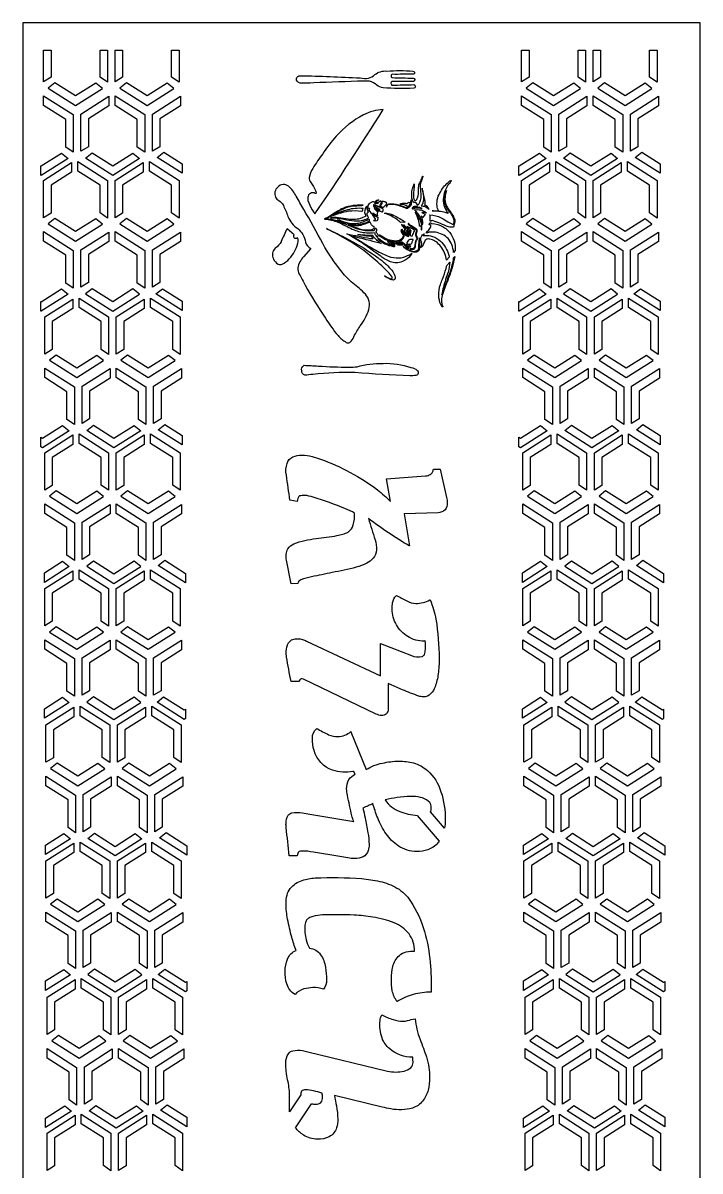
# Model space of a CAD drawing. Header units: millimetres. Extents: x 0 to 1000, y 0 to 2993.
# Drawn here: x 0 to 1000, y 1299 to 2993 of the extents above; entities that cross this region are included whole.
import ezdxf

# ---------------------------------------------------------------- set-up
doc = ezdxf.new("R2010")
doc.units = ezdxf.units.MM
doc.layers.add('Default', color=70, linetype='Continuous')

msp = doc.modelspace()

# ---------------------------------------------------------------- linework, layer by layer
at = {"layer": 'Default'}
msp.add_lwpolyline([(1000, 0), (1000, 2993), (0, 2993), (0, 0)], dxfattribs=at)
for points in [[(30.5, 2953), (41.6, 2953), (41.6, 2912.9), (30.5, 2906.1)], [(113.8, 2953), (124.8, 2953), (124.8, 2905.6), (113.8, 2913.1)], [(136.2, 2953), (147.2, 2953), (147.2, 2912.9), (136.2, 2906.1)], [(219.5, 2953), (230.5, 2953), (230.5, 2905.6), (219.5, 2913.1)], [(736.5, 2953), (747.6, 2953), (747.6, 2912.9), (736.5, 2906.1)], [(819.8, 2953), (830.8, 2953), (830.8, 2905.6), (819.8, 2913.1)], [(842.2, 2953), (853.2, 2953), (853.2, 2912.9), (842.2, 2906.1)], [(925.5, 2953), (936.5, 2953), (936.5, 2905.6), (925.5, 2913.1)], [(107.4, 2904.3), (77.7, 2885.4), (47.2, 2904.8), (37.4, 2897), (77.7, 2871.4), (117.3, 2896.5)], [(213.1, 2904.3), (183.3, 2885.4), (152.9, 2904.8), (143.1, 2897), (183.3, 2871.4), (223, 2896.5)], [(813.4, 2904.3), (783.7, 2885.4), (753.2, 2904.8), (743.4, 2897), (783.7, 2871.4), (823.3, 2896.5)], [(919.1, 2904.3), (889.3, 2885.4), (858.9, 2904.8), (849.1, 2897), (889.3, 2871.4), (929, 2896.5)], [(63.2, 2809.6), (63.2, 2850.7), (30.5, 2871.4), (30.5, 2885.4), (74.2, 2857.7), (74.2, 2802.2)], [(126.9, 2870.8), (96.6, 2851.6), (96.6, 2810.4), (85.6, 2803.6), (85.6, 2858.6), (126.9, 2884.9)], [(168.8, 2809.6), (168.8, 2850.7), (136.2, 2871.4), (136.2, 2885.4), (179.9, 2857.7), (179.9, 2802.2)], [(232.6, 2870.8), (202.3, 2851.6), (202.3, 2810.4), (191.3, 2803.6), (191.3, 2858.6), (232.6, 2884.9)], [(769.2, 2809.6), (769.2, 2850.7), (736.5, 2871.4), (736.5, 2885.4), (780.2, 2857.7), (780.2, 2802.2)], [(832.9, 2870.8), (802.6, 2851.6), (802.6, 2810.4), (791.6, 2803.6), (791.6, 2858.6), (832.9, 2884.9)], [(874.8, 2809.6), (874.8, 2850.7), (842.2, 2871.4), (842.2, 2885.4), (885.9, 2857.7), (885.9, 2802.2)], [(938.6, 2870.8), (908.3, 2851.6), (908.3, 2810.4), (897.3, 2803.6), (897.3, 2858.6), (938.6, 2884.9)], [(26.5, 2768.3), (26.5, 2782.3), (27, 2782), (56.8, 2800.9), (66.6, 2793.1), (27, 2768)], [(162.5, 2800.9), (172.3, 2793.1), (132.7, 2768), (92.5, 2793.5), (102.3, 2801.3), (132.7, 2782)], [(235, 2771.1), (198.2, 2794.5), (208, 2802.2), (235, 2785.1)], [(732.5, 2768.3), (732.5, 2782.3), (733, 2782), (762.8, 2800.9), (772.6, 2793.1), (733, 2768)], [(868.5, 2800.9), (878.3, 2793.1), (838.7, 2768), (798.5, 2793.5), (808.3, 2801.3), (838.7, 2782)], [(941, 2771.1), (904.2, 2794.5), (914, 2802.2), (941, 2785.1)], [(71.8, 2772.9), (41.6, 2753.7), (41.6, 2712.4), (30.5, 2705.6), (30.5, 2760.7), (71.8, 2786.9)], [(113.8, 2712.6), (113.8, 2753.7), (81.1, 2774.4), (81.1, 2788.4), (124.8, 2760.7), (124.8, 2705.1)], [(177.5, 2772.9), (147.2, 2753.7), (147.2, 2712.4), (136.2, 2705.6), (136.2, 2760.7), (177.5, 2786.9)], [(219.5, 2712.6), (219.5, 2753.7), (186.8, 2774.4), (186.8, 2788.4), (230.5, 2760.7), (230.5, 2705.1)], [(777.8, 2772.9), (747.6, 2753.7), (747.6, 2712.4), (736.5, 2705.6), (736.5, 2760.7), (777.8, 2786.9)], [(819.8, 2712.6), (819.8, 2753.7), (787.1, 2774.4), (787.1, 2788.4), (830.8, 2760.7), (830.8, 2705.1)], [(883.5, 2772.9), (853.2, 2753.7), (853.2, 2712.4), (842.2, 2705.6), (842.2, 2760.7), (883.5, 2786.9)], [(925.5, 2712.6), (925.5, 2753.7), (892.8, 2774.4), (892.8, 2788.4), (936.5, 2760.7), (936.5, 2705.1)], [(107.4, 2703.8), (77.7, 2685), (47.2, 2704.3), (37.4, 2696.5), (77.7, 2670.9), (117.3, 2696)], [(213.1, 2703.8), (183.3, 2685), (152.9, 2704.3), (143.1, 2696.5), (183.3, 2670.9), (223, 2696)], [(813.4, 2703.8), (783.7, 2685), (753.2, 2704.3), (743.4, 2696.5), (783.7, 2670.9), (823.3, 2696)], [(919.1, 2703.8), (889.3, 2685), (858.9, 2704.3), (849.1, 2696.5), (889.3, 2670.9), (929, 2696)], [(63.2, 2609.1), (63.2, 2650.2), (30.5, 2670.9), (30.5, 2685), (74.2, 2657.2), (74.2, 2601.7)], [(126.9, 2670.4), (96.6, 2651.1), (96.6, 2609.9), (85.6, 2603.1), (85.6, 2658.2), (126.9, 2684.4)], [(168.8, 2609.1), (168.8, 2650.2), (136.2, 2670.9), (136.2, 2685), (179.9, 2657.2), (179.9, 2601.7)], [(232.6, 2670.4), (202.3, 2651.1), (202.3, 2609.9), (191.3, 2603.1), (191.3, 2658.2), (232.6, 2684.4)], [(769.2, 2609.1), (769.2, 2650.2), (736.5, 2670.9), (736.5, 2685), (780.2, 2657.2), (780.2, 2601.7)], [(832.9, 2670.4), (802.6, 2651.1), (802.6, 2609.9), (791.6, 2603.1), (791.6, 2658.2), (832.9, 2684.4)], [(874.8, 2609.1), (874.8, 2650.2), (842.2, 2670.9), (842.2, 2685), (885.9, 2657.2), (885.9, 2601.7)], [(938.6, 2670.4), (908.3, 2651.1), (908.3, 2609.9), (897.3, 2603.1), (897.3, 2658.2), (938.6, 2684.4)], [(26.5, 2567.8), (26.5, 2581.8), (27, 2581.5), (56.8, 2600.4), (66.6, 2592.6), (27, 2567.5)], [(162.5, 2600.4), (132.7, 2581.5), (102.3, 2600.8), (92.5, 2593), (132.7, 2567.5), (172.3, 2592.6)], [(235, 2568.5), (196.3, 2593), (206.1, 2600.8), (235, 2582.5)], [(732.5, 2567.8), (732.5, 2581.8), (733, 2581.5), (762.8, 2600.4), (772.6, 2592.6), (733, 2567.5)], [(868.5, 2600.4), (838.7, 2581.5), (808.3, 2600.8), (798.5, 2593), (838.7, 2567.5), (878.3, 2592.6)], [(941, 2568.5), (902.3, 2593), (912.1, 2600.8), (941, 2582.5)], [(73.5, 2571.5), (43.3, 2552.3), (43.3, 2511), (32.2, 2504.2), (32.2, 2559.3), (73.5, 2585.5)], [(115.5, 2511.2), (115.5, 2552.3), (82.8, 2573), (82.8, 2587), (126.5, 2559.3), (126.5, 2503.7)], [(179.2, 2571.5), (148.9, 2552.3), (148.9, 2511), (137.9, 2504.2), (137.9, 2559.3), (179.2, 2585.5)], [(221.2, 2511.2), (221.2, 2552.3), (188.5, 2573), (188.5, 2587), (232.2, 2559.3), (232.2, 2503.7)], [(779.5, 2571.5), (749.3, 2552.3), (749.3, 2511), (738.2, 2504.2), (738.2, 2559.3), (779.5, 2585.5)], [(821.5, 2511.2), (821.5, 2552.3), (788.8, 2573), (788.8, 2587), (832.5, 2559.3), (832.5, 2503.7)], [(885.2, 2571.5), (854.9, 2552.3), (854.9, 2511), (843.9, 2504.2), (843.9, 2559.3), (885.2, 2585.5)], [(927.2, 2511.2), (927.2, 2552.3), (894.5, 2573), (894.5, 2587), (938.2, 2559.3), (938.2, 2503.7)], [(109.1, 2502.4), (79.4, 2483.6), (48.9, 2502.9), (39.1, 2495.1), (79.4, 2469.5), (119, 2494.7)], [(214.8, 2502.4), (185.1, 2483.6), (154.6, 2502.9), (144.8, 2495.1), (185.1, 2469.5), (224.7, 2494.7)], [(815.1, 2502.4), (785.4, 2483.6), (754.9, 2502.9), (745.1, 2495.1), (785.4, 2469.5), (825, 2494.7)], [(920.8, 2502.4), (891.1, 2483.6), (860.6, 2502.9), (850.8, 2495.1), (891.1, 2469.5), (930.7, 2494.7)], [(64.9, 2407.8), (64.9, 2448.8), (32.2, 2469.5), (32.2, 2483.6), (75.9, 2455.8), (75.9, 2400.3)], [(128.6, 2469), (98.3, 2449.8), (98.3, 2408.5), (87.3, 2401.7), (87.3, 2456.8), (128.6, 2483)], [(170.6, 2407.8), (170.6, 2448.8), (137.9, 2469.5), (137.9, 2483.6), (181.6, 2455.8), (181.6, 2400.3)], [(234.3, 2469), (204, 2449.8), (204, 2408.5), (193, 2401.7), (193, 2456.8), (234.3, 2483)], [(770.9, 2407.8), (770.9, 2448.8), (738.2, 2469.5), (738.2, 2483.6), (781.9, 2455.8), (781.9, 2400.3)], [(834.6, 2469), (804.3, 2449.8), (804.3, 2408.5), (793.3, 2401.7), (793.3, 2456.8), (834.6, 2483)], [(876.6, 2407.8), (876.6, 2448.8), (843.9, 2469.5), (843.9, 2483.6), (887.6, 2455.8), (887.6, 2400.3)], [(940.3, 2469), (910, 2449.8), (910, 2408.5), (899, 2401.7), (899, 2456.8), (940.3, 2483)], [(26.5, 2367.5), (26.5, 2381.5), (28.8, 2380.1), (58.5, 2399), (68.4, 2391.2), (28.8, 2366.1)], [(164.2, 2399), (174, 2391.2), (134.4, 2366.1), (94.2, 2391.6), (104, 2399.4), (134.4, 2380.1)], [(235, 2370.3), (199.9, 2392.6), (209.7, 2400.4), (235, 2384.3)], [(732.5, 2367.5), (732.5, 2381.5), (734.8, 2380.1), (764.5, 2399), (774.4, 2391.2), (734.8, 2366.1)], [(870.2, 2399), (880, 2391.2), (840.4, 2366.1), (800.2, 2391.6), (810, 2399.4), (840.4, 2380.1)], [(941, 2370.3), (905.9, 2392.6), (915.7, 2400.4), (941, 2384.3)], [(73.5, 2371), (43.3, 2351.8), (43.3, 2310.5), (32.2, 2303.7), (32.2, 2358.8), (73.5, 2385)], [(115.5, 2310.7), (115.5, 2351.8), (82.8, 2372.5), (82.8, 2386.5), (126.5, 2358.8), (126.5, 2303.3)], [(179.2, 2371), (148.9, 2351.8), (148.9, 2310.5), (137.9, 2303.7), (137.9, 2358.8), (179.2, 2385)], [(221.2, 2310.7), (221.2, 2351.8), (188.5, 2372.5), (188.5, 2386.5), (232.2, 2358.8), (232.2, 2303.3)], [(779.5, 2371), (749.3, 2351.8), (749.3, 2310.5), (738.2, 2303.7), (738.2, 2358.8), (779.5, 2385)], [(821.5, 2310.7), (821.5, 2351.8), (788.8, 2372.5), (788.8, 2386.5), (832.5, 2358.8), (832.5, 2303.3)], [(885.2, 2371), (854.9, 2351.8), (854.9, 2310.5), (843.9, 2303.7), (843.9, 2358.8), (885.2, 2385)], [(927.2, 2310.7), (927.2, 2351.8), (894.5, 2372.5), (894.5, 2386.5), (938.2, 2358.8), (938.2, 2303.3)], [(109.1, 2302), (79.4, 2283.1), (48.9, 2302.4), (39.1, 2294.6), (79.4, 2269), (119, 2294.2)], [(214.8, 2302), (185.1, 2283.1), (154.6, 2302.4), (144.8, 2294.6), (185.1, 2269), (224.7, 2294.2)], [(815.1, 2302), (785.4, 2283.1), (754.9, 2302.4), (745.1, 2294.6), (785.4, 2269), (825, 2294.2)], [(920.8, 2302), (891.1, 2283.1), (860.6, 2302.4), (850.8, 2294.6), (891.1, 2269), (930.7, 2294.2)], [(64.9, 2207.3), (64.9, 2248.3), (32.2, 2269), (32.2, 2283.1), (75.9, 2255.3), (75.9, 2199.8)], [(128.6, 2268.5), (98.3, 2249.3), (98.3, 2208), (87.3, 2201.2), (87.3, 2256.3), (128.6, 2282.5)], [(170.6, 2207.3), (170.6, 2248.3), (137.9, 2269), (137.9, 2283.1), (181.6, 2255.3), (181.6, 2199.8)], [(234.3, 2268.5), (204, 2249.3), (204, 2208), (193, 2201.2), (193, 2256.3), (234.3, 2282.5)], [(770.9, 2207.3), (770.9, 2248.3), (738.2, 2269), (738.2, 2283.1), (781.9, 2255.3), (781.9, 2199.8)], [(834.6, 2268.5), (804.3, 2249.3), (804.3, 2208), (793.3, 2201.2), (793.3, 2256.3), (834.6, 2282.5)], [(876.6, 2207.3), (876.6, 2248.3), (843.9, 2269), (843.9, 2283.1), (887.6, 2255.3), (887.6, 2199.8)], [(940.3, 2268.5), (910, 2249.3), (910, 2208), (899, 2201.2), (899, 2256.3), (940.3, 2282.5)], [(31.6, 2167.4), (31.6, 2181.4), (58.5, 2198.5), (68.4, 2190.7)], [(115.5, 2110.2), (115.5, 2151.3), (82.8, 2172), (82.8, 2186), (126.5, 2158.3), (126.5, 2102.8)], [(164.2, 2198.5), (134.4, 2179.6), (104, 2198.9), (94.2, 2191.1), (134.4, 2165.6), (174, 2190.7)], [(221.2, 2110.2), (221.2, 2151.3), (188.5, 2172), (188.5, 2186), (232.2, 2158.3), (232.2, 2102.8)], [(240.1, 2166.5), (199.9, 2192.1), (209.7, 2199.9), (240.1, 2180.6)], [(737.6, 2167.4), (737.6, 2181.4), (764.5, 2198.5), (774.4, 2190.7)], [(821.5, 2110.2), (821.5, 2151.3), (788.8, 2172), (788.8, 2186), (832.5, 2158.3), (832.5, 2102.8)], [(870.2, 2198.5), (840.4, 2179.6), (810, 2198.9), (800.2, 2191.1), (840.4, 2165.6), (880, 2190.7)], [(927.2, 2110.2), (927.2, 2151.3), (894.5, 2172), (894.5, 2186), (938.2, 2158.3), (938.2, 2102.8)], [(946.1, 2166.5), (905.9, 2192.1), (915.7, 2199.9), (946.1, 2180.6)], [(73.5, 2170.5), (43.3, 2151.3), (43.3, 2110), (32.2, 2103.2), (32.2, 2158.3), (73.5, 2184.5)], [(179.2, 2170.5), (148.9, 2151.3), (148.9, 2110), (137.9, 2103.2), (137.9, 2158.3), (179.2, 2184.5)], [(779.5, 2170.5), (749.3, 2151.3), (749.3, 2110), (738.2, 2103.2), (738.2, 2158.3), (779.5, 2184.5)], [(885.2, 2170.5), (854.9, 2151.3), (854.9, 2110), (843.9, 2103.2), (843.9, 2158.3), (885.2, 2184.5)], [(109.1, 2101.5), (79.4, 2082.6), (48.9, 2101.9), (39.1, 2094.1), (79.4, 2068.6), (119, 2093.7)], [(214.8, 2101.5), (185.1, 2082.6), (154.6, 2101.9), (144.8, 2094.1), (185.1, 2068.6), (224.7, 2093.7)], [(815.1, 2101.5), (785.4, 2082.6), (754.9, 2101.9), (745.1, 2094.1), (785.4, 2068.6), (825, 2093.7)], [(920.8, 2101.5), (891.1, 2082.6), (860.6, 2101.9), (850.8, 2094.1), (891.1, 2068.6), (930.7, 2093.7)], [(64.9, 2006.8), (64.9, 2047.8), (32.2, 2068.6), (32.2, 2082.6), (75.9, 2054.9), (75.9, 1999.3)], [(128.6, 2068), (98.3, 2048.8), (98.3, 2007.5), (87.3, 2000.7), (87.3, 2055.8), (128.6, 2082)], [(170.6, 2006.8), (170.6, 2047.8), (137.9, 2068.6), (137.9, 2082.6), (181.6, 2054.9), (181.6, 1999.3)], [(234.3, 2068), (204, 2048.8), (204, 2007.5), (193, 2000.7), (193, 2055.8), (234.3, 2082)], [(770.9, 2006.8), (770.9, 2047.8), (738.2, 2068.6), (738.2, 2082.6), (781.9, 2054.9), (781.9, 1999.3)], [(834.6, 2068), (804.3, 2048.8), (804.3, 2007.5), (793.3, 2000.7), (793.3, 2055.8), (834.6, 2082)], [(876.6, 2006.8), (876.6, 2047.8), (843.9, 2068.6), (843.9, 2082.6), (887.6, 2054.9), (887.6, 1999.3)], [(940.3, 2068), (910, 2048.8), (910, 2007.5), (899, 2000.7), (899, 2055.8), (940.3, 2082)], [(31.6, 1966.9), (31.6, 1980.9), (58.5, 1998), (68.4, 1990.2)], [(75.3, 1969.1), (45, 1949.9), (45, 1908.6), (33.9, 1901.8), (33.9, 1956.9), (75.3, 1983.1)], [(117.2, 1908.8), (117.2, 1949.9), (84.5, 1970.6), (84.5, 1984.6), (128.2, 1956.9), (128.2, 1901.4)], [(164.2, 1998), (134.4, 1979.1), (104, 1998.4), (94.2, 1990.7), (134.4, 1965.1), (174, 1990.2)], [(180.9, 1969.1), (150.7, 1949.9), (150.7, 1908.6), (139.6, 1901.8), (139.6, 1956.9), (180.9, 1983.1)], [(222.9, 1908.8), (222.9, 1949.9), (190.2, 1970.6), (190.2, 1984.6), (233.9, 1956.9), (233.9, 1901.4)], [(240.1, 1966.3), (238.3, 1965.1), (198, 1990.7), (207.8, 1998.4), (238.3, 1979.1), (240.1, 1980.3)], [(737.6, 1966.9), (737.6, 1980.9), (764.5, 1998), (774.4, 1990.2)], [(781.3, 1969.1), (751, 1949.9), (751, 1908.6), (739.9, 1901.8), (739.9, 1956.9), (781.3, 1983.1)], [(823.2, 1908.8), (823.2, 1949.9), (790.5, 1970.6), (790.5, 1984.6), (834.2, 1956.9), (834.2, 1901.4)], [(870.2, 1998), (840.4, 1979.1), (810, 1998.4), (800.2, 1990.7), (840.4, 1965.1), (880, 1990.2)], [(886.9, 1969.1), (856.7, 1949.9), (856.7, 1908.6), (845.6, 1901.8), (845.6, 1956.9), (886.9, 1983.1)], [(928.9, 1908.8), (928.9, 1949.9), (896.2, 1970.6), (896.2, 1984.6), (939.9, 1956.9), (939.9, 1901.4)], [(946.1, 1966.3), (944.3, 1965.1), (904, 1990.7), (913.8, 1998.4), (944.3, 1979.1), (946.1, 1980.3)], [(110.8, 1900.1), (81.1, 1881.2), (50.6, 1900.5), (40.8, 1892.7), (81.1, 1867.2), (120.7, 1892.3)], [(216.5, 1900.1), (186.8, 1881.2), (156.3, 1900.5), (146.5, 1892.7), (186.8, 1867.2), (226.4, 1892.3)], [(816.8, 1900.1), (787.1, 1881.2), (756.6, 1900.5), (746.8, 1892.7), (787.1, 1867.2), (826.7, 1892.3)], [(922.5, 1900.1), (892.8, 1881.2), (862.3, 1900.5), (852.5, 1892.7), (892.8, 1867.2), (932.4, 1892.3)], [(66.6, 1805.4), (66.6, 1846.4), (33.9, 1867.2), (33.9, 1881.2), (77.6, 1853.5), (77.6, 1797.9)], [(172.3, 1805.4), (172.3, 1846.4), (139.6, 1867.2), (139.6, 1881.2), (183.3, 1853.5), (183.3, 1797.9)], [(772.6, 1805.4), (772.6, 1846.4), (739.9, 1867.2), (739.9, 1881.2), (783.6, 1853.5), (783.6, 1797.9)], [(878.3, 1805.4), (878.3, 1846.4), (845.6, 1867.2), (845.6, 1881.2), (889.3, 1853.5), (889.3, 1797.9)], [(130.3, 1866.6), (100, 1847.4), (100, 1806.1), (89, 1799.3), (89, 1854.4), (130.3, 1880.6)], [(236, 1866.6), (205.7, 1847.4), (205.7, 1806.1), (194.7, 1799.3), (194.7, 1854.4), (236, 1880.6)], [(836.3, 1866.6), (806, 1847.4), (806, 1806.1), (795, 1799.3), (795, 1854.4), (836.3, 1880.6)], [(942, 1866.6), (911.7, 1847.4), (911.7, 1806.1), (900.7, 1799.3), (900.7, 1854.4), (942, 1880.6)], [(33.3, 1765.5), (33.3, 1779.6), (60.2, 1796.6), (70.1, 1788.8)], [(165.9, 1796.6), (175.8, 1788.8), (136.2, 1763.7), (95.9, 1789.3), (105.7, 1797.1), (136.2, 1777.7)], [(241.8, 1764.6), (201.6, 1790.2), (211.4, 1798), (241.8, 1778.7)], [(739.3, 1765.5), (739.3, 1779.6), (766.2, 1796.6), (776.1, 1788.8)], [(871.9, 1796.6), (881.8, 1788.8), (842.2, 1763.7), (801.9, 1789.3), (811.7, 1797.1), (842.2, 1777.7)], [(947.8, 1764.6), (907.6, 1790.2), (917.4, 1798), (947.8, 1778.7)], [(75.3, 1768.6), (45, 1749.4), (45, 1708.2), (33.9, 1701.3), (33.9, 1756.4), (75.3, 1782.6)], [(117.2, 1708.3), (117.2, 1749.4), (84.5, 1770.1), (84.5, 1784.1), (128.2, 1756.4), (128.2, 1700.9)], [(180.9, 1768.6), (150.7, 1749.4), (150.7, 1708.2), (139.6, 1701.3), (139.6, 1756.4), (180.9, 1782.6)], [(222.9, 1708.3), (222.9, 1749.4), (190.2, 1770.1), (190.2, 1784.1), (233.9, 1756.4), (233.9, 1700.9)], [(781.3, 1768.6), (751, 1749.4), (751, 1708.2), (739.9, 1701.3), (739.9, 1756.4), (781.3, 1782.6)], [(823.2, 1708.3), (823.2, 1749.4), (790.5, 1770.1), (790.5, 1784.1), (834.2, 1756.4), (834.2, 1700.9)], [(886.9, 1768.6), (856.7, 1749.4), (856.7, 1708.2), (845.6, 1701.3), (845.6, 1756.4), (886.9, 1782.6)], [(928.9, 1708.3), (928.9, 1749.4), (896.2, 1770.1), (896.2, 1784.1), (939.9, 1756.4), (939.9, 1700.9)], [(110.8, 1699.6), (81.1, 1680.7), (50.6, 1700), (40.8, 1692.2), (81.1, 1666.7), (120.7, 1691.8)], [(216.5, 1699.6), (186.8, 1680.7), (156.3, 1700), (146.5, 1692.2), (186.8, 1666.7), (226.4, 1691.8)], [(816.8, 1699.6), (787.1, 1680.7), (756.6, 1700), (746.8, 1692.2), (787.1, 1666.7), (826.7, 1691.8)], [(922.5, 1699.6), (892.8, 1680.7), (862.3, 1700), (852.5, 1692.2), (892.8, 1666.7), (932.4, 1691.8)], [(66.6, 1604.9), (66.6, 1646), (33.9, 1666.7), (33.9, 1680.7), (77.6, 1653), (77.6, 1597.4)], [(130.3, 1666.1), (100, 1646.9), (100, 1605.6), (89, 1598.8), (89, 1653.9), (130.3, 1680.1)], [(172.3, 1604.9), (172.3, 1646), (139.6, 1666.7), (139.6, 1680.7), (183.3, 1653), (183.3, 1597.4)], [(236, 1666.1), (205.7, 1646.9), (205.7, 1605.6), (194.7, 1598.8), (194.7, 1653.9), (236, 1680.1)], [(772.6, 1604.9), (772.6, 1646), (739.9, 1666.7), (739.9, 1680.7), (783.6, 1653), (783.6, 1597.4)], [(836.3, 1666.1), (806, 1646.9), (806, 1605.6), (795, 1598.8), (795, 1653.9), (836.3, 1680.1)], [(878.3, 1604.9), (878.3, 1646), (845.6, 1666.7), (845.6, 1680.7), (889.3, 1653), (889.3, 1597.4)], [(942, 1666.1), (911.7, 1646.9), (911.7, 1605.6), (900.7, 1598.8), (900.7, 1653.9), (942, 1680.1)], [(33.3, 1565), (33.3, 1579.1), (60.2, 1596.1), (70.1, 1588.3)], [(165.9, 1596.1), (136.2, 1577.2), (105.7, 1596.6), (95.9, 1588.8), (136.2, 1563.2), (175.8, 1588.3)], [(241.8, 1564.4), (240, 1563.2), (199.7, 1588.8), (209.5, 1596.6), (240, 1577.2), (241.8, 1578.4)], [(739.3, 1565), (739.3, 1579.1), (766.2, 1596.1), (776.1, 1588.3)], [(871.9, 1596.1), (842.2, 1577.2), (811.7, 1596.6), (801.9, 1588.8), (842.2, 1563.2), (881.8, 1588.3)], [(947.8, 1564.4), (946, 1563.2), (905.7, 1588.8), (915.5, 1596.6), (946, 1577.2), (947.8, 1578.4)], [(77, 1567.2), (46.7, 1548), (46.7, 1506.8), (35.6, 1499.9), (35.6, 1555), (77, 1581.2)], [(118.9, 1506.9), (118.9, 1548), (86.2, 1568.7), (86.2, 1582.7), (129.9, 1555), (129.9, 1499.5)], [(182.6, 1567.2), (152.4, 1548), (152.4, 1506.8), (141.3, 1499.9), (141.3, 1555), (182.6, 1581.2)], [(224.6, 1506.9), (224.6, 1548), (191.9, 1568.7), (191.9, 1582.7), (235.6, 1555), (235.6, 1499.5)], [(783, 1567.2), (752.7, 1548), (752.7, 1506.8), (741.6, 1499.9), (741.6, 1555), (783, 1581.2)], [(824.9, 1506.9), (824.9, 1548), (792.2, 1568.7), (792.2, 1582.7), (835.9, 1555), (835.9, 1499.5)], [(888.6, 1567.2), (858.4, 1548), (858.4, 1506.8), (847.3, 1499.9), (847.3, 1555), (888.6, 1581.2)], [(930.6, 1506.9), (930.6, 1548), (897.9, 1568.7), (897.9, 1582.7), (941.6, 1555), (941.6, 1499.5)], [(112.6, 1498.2), (82.8, 1479.3), (52.3, 1498.6), (42.5, 1490.8), (82.8, 1465.3), (122.4, 1490.4)], [(218.2, 1498.2), (188.5, 1479.3), (158, 1498.6), (148.2, 1490.8), (188.5, 1465.3), (228.1, 1490.4)], [(818.6, 1498.2), (788.8, 1479.3), (758.3, 1498.6), (748.5, 1490.8), (788.8, 1465.3), (828.4, 1490.4)], [(924.2, 1498.2), (894.5, 1479.3), (864, 1498.6), (854.2, 1490.8), (894.5, 1465.3), (934.1, 1490.4)], [(68.3, 1403.5), (68.3, 1444.6), (35.6, 1465.3), (35.6, 1479.3), (79.3, 1451.6), (79.3, 1396)], [(132, 1464.7), (101.8, 1445.5), (101.8, 1404.3), (90.7, 1397.4), (90.7, 1452.5), (132, 1478.7)], [(174, 1403.5), (174, 1444.6), (141.3, 1465.3), (141.3, 1479.3), (185, 1451.6), (185, 1396)], [(237.7, 1464.7), (207.4, 1445.5), (207.4, 1404.3), (196.4, 1397.4), (196.4, 1452.5), (237.7, 1478.7)], [(774.3, 1403.5), (774.3, 1444.6), (741.6, 1465.3), (741.6, 1479.3), (785.3, 1451.6), (785.3, 1396)], [(838, 1464.7), (807.8, 1445.5), (807.8, 1404.3), (796.7, 1397.4), (796.7, 1452.5), (838, 1478.7)], [(880, 1403.5), (880, 1444.6), (847.3, 1465.3), (847.3, 1479.3), (891, 1451.6), (891, 1396)], [(943.7, 1464.7), (913.4, 1445.5), (913.4, 1404.3), (902.4, 1397.4), (902.4, 1452.5), (943.7, 1478.7)], [(33.3, 1362.6), (33.3, 1376.6), (61.9, 1394.7), (71.8, 1387)], [(167.6, 1394.7), (177.5, 1387), (137.9, 1361.8), (97.6, 1387.4), (107.4, 1395.2), (137.9, 1375.9)], [(241.8, 1363.8), (203.3, 1388.3), (213.1, 1396.1), (241.8, 1377.9)], [(739.3, 1362.6), (739.3, 1376.6), (767.9, 1394.7), (777.8, 1387)], [(873.6, 1394.7), (883.5, 1387), (843.9, 1361.8), (803.6, 1387.4), (813.4, 1395.2), (843.9, 1375.9)], [(947.8, 1363.8), (909.3, 1388.3), (919.1, 1396.1), (947.8, 1377.9)], [(77, 1366.7), (46.7, 1347.5), (46.7, 1306.3), (35.6, 1299.4), (35.6, 1354.5), (77, 1380.8)], [(118.9, 1306.5), (118.9, 1347.5), (86.2, 1368.2), (86.2, 1382.3), (129.9, 1354.5), (129.9, 1299)], [(182.6, 1366.7), (152.4, 1347.5), (152.4, 1306.3), (141.3, 1299.4), (141.3, 1354.5), (182.6, 1380.8)], [(224.6, 1306.5), (224.6, 1347.5), (191.9, 1368.2), (191.9, 1382.3), (235.6, 1354.5), (235.6, 1299)], [(783, 1366.7), (752.7, 1347.5), (752.7, 1306.3), (741.6, 1299.4), (741.6, 1354.5), (783, 1380.8)], [(824.9, 1306.5), (824.9, 1347.5), (792.2, 1368.2), (792.2, 1382.3), (835.9, 1354.5), (835.9, 1299)], [(888.6, 1366.7), (858.4, 1347.5), (858.4, 1306.3), (847.3, 1299.4), (847.3, 1354.5), (888.6, 1380.8)], [(930.6, 1306.5), (930.6, 1347.5), (897.9, 1368.2), (897.9, 1382.3), (941.6, 1354.5), (941.6, 1299)]]:
    msp.add_lwpolyline(points, close=True, dxfattribs=at)
for points in [[(403.9, 2910.9, -0.334466), (409.3, 2915.2, -0.009521), (498, 2911.8, 0.055048), (510.5, 2911.4, 0.087458), (519.6, 2916.7, -0.189853), (537.5, 2922.1, -0.027712), (576, 2922.1, -0.323781), (578.5, 2919.9, -0.425504), (576.8, 2917.5, -0.008422), (545.1, 2917.2, 0.62205), (545.1, 2912.3, 0.000542), (576.3, 2911.6, -0.781098), (577, 2906.7), (544.8, 2906.6, 0.528427), (545, 2901.4, 0.011611), (577.3, 2902, -0.86361), (577.2, 2896.6, -0.030547), (531.8, 2897.2, -0.122414), (522.5, 2901.1, 0.123445), (512, 2907, 0.04882), (503.4, 2907.2, -0.001155), (429.4, 2904.8, -0.049097), (409.4, 2904.3, -0.396525)], [(420.8, 2731.1, 0.078664), (427.2, 2717.4, -0.019586), (431.2, 2711.2, 0.009941), (532.1, 2865.3, 0.099634), (502.9, 2857.3, 0.092595), (462.8, 2825.8, 0.037992), (442.7, 2800, 0.015587), (428, 2778.4, 0.091501), (422.7, 2765, 0.171963), (425.2, 2757.3, -0.07701), (432.2, 2745.8, -0.068003), (433, 2742.4, -0.603295), (431.6, 2741.5, 0.529922), (420.7, 2735.8, 0.065231)], [(579, 2730.8, 0.356313), (579.8, 2730.6, 0.121822), (582.9, 2735.1, 0.098453), (584.2, 2745.5, -0.081409), (584.9, 2754.2, -0.072304), (587.4, 2759.5, 0.070068), (590.1, 2766.9, -0.193308), (590.2, 2767.1, -0.349891), (590.4, 2766.6, -0.054297), (588.5, 2760.2, 0.014873), (587.2, 2756.8, 0.067047), (586.8, 2754.5, 0.026887), (586.8, 2749.6, -0.006672), (587.7, 2738.7, -0.107316), (586.7, 2730.8, -0.015576), (585.6, 2728, -0.110428), (583.4, 2724.4, -0.605931), (582.7, 2724.5, 0.348887), (577.1, 2728.2, -0.386548), (576.1, 2728.8, -0.109563), (574.2, 2740.4, -0.073688), (575.5, 2748.5, 0.001627), (577.1, 2753.8, -0.106001), (577.9, 2755.6, -0.605906), (578, 2755.5, -0.059159), (578, 2755.1, -0.012669), (577.1, 2745.6, 0.027096), (576.6, 2738.4, 0.068864), (577, 2734.3, 0.129737)], [(482.7, 2521.4, 0.121025), (488.7, 2529.9), (488.8, 2530, -0.037343), (498.2, 2545.8, 0.087584), (510.7, 2569.9, 0.263058), (505.7, 2592.7, 0.047626), (487.2, 2609), (487.1, 2609, -0.05343), (471.4, 2625.4, -0.050827), (443, 2667.3, 0.016382), (414.7, 2717.6), (414.6, 2717.6, 0.004854), (403.5, 2737.5, 0.087664), (392.3, 2751.9, 0.410442), (376.3, 2750.8, 0.332814), (373.1, 2735.7, 0.155187), (378, 2731, -0.110333), (384.6, 2723.8, -0.026692), (391.3, 2707.3, 0.151275), (405.9, 2689.6, -0.187715), (417.2, 2669.6, 0.26166), (425.4, 2660.2), (414.4, 2647.9, 0.141041), (405.9, 2631.8, 0.138475), (408.1, 2622.2, -0.001754), (416.9, 2606.1, 0.022289), (446.7, 2557.3, 0.034365), (465.3, 2531.7, 0.085487), (477.5, 2521.6, 0.242405)], [(593.6, 2724.1, 0.121284), (593.8, 2730.5, 0.024369), (592.2, 2738.2, 0.00029), (589.6, 2749.3, 0.045571), (591, 2740.2, -0.127846), (590.8, 2727.8, -0.090838), (588.3, 2723.1, -0.067347), (593.6, 2722, -0.141547), (600, 2717.8, 0.20842)], [(601.3, 2700.3, 0.039852), (601.5, 2706.4, 0.044249), (600.9, 2709.6, -0.130838), (617.9, 2705.2, -0.013781), (627.7, 2699.6, 0.021728), (635.3, 2695.5, 0.517868), (636, 2695.6, 0.159153), (636.2, 2703.4, 0.054352), (634.2, 2708.1, 0.025143), (629, 2715.9, -0.065947), (623.7, 2725.8, -0.052131), (623, 2728.6, -0.130945), (624.8, 2744.2, -0.003756), (625.3, 2745.5, 0.000091), (623.8, 2738.9, 0.047269), (623.3, 2732, 0.091032), (624.6, 2725.5, 0.054827), (628, 2718.9, 0.004101), (634.1, 2710.3, -0.024659), (636.1, 2707, -0.193182), (637.4, 2697.7, 0.010143), (636.6, 2694.8, 0.121086), (636.6, 2694.4, -0.507828), (634.8, 2691.5, -0.070975), (632.9, 2691.4, -0.045804), (628.4, 2692.3, -0.0244), (616.7, 2696.8, 0.027048), (605.7, 2700.9, 0.130871), (603, 2701.2, 0.274602), (602.7, 2700.3)], [(632.5, 2760.3, -0.353008), (632.6, 2760.1, -0.087643), (632.4, 2759.7, -0.02533), (629, 2755.2, 0.07818), (624.4, 2747.7, 0.068011), (621, 2735.8, 0.102507), (621.7, 2724.2, 0.049934), (626.2, 2714.4, 0.000893), (627.8, 2711.7, 0.065589), (621.8, 2713.9, 0.039544), (611.9, 2715.1, -0.019113), (604.5, 2715.7, -0.044883), (608.2, 2715.8, 0.011529), (613.8, 2715.5, -0.086975), (611.7, 2723, -0.103657), (612.6, 2734.7, -0.064349), (617, 2744.3, -0.092428), (629.8, 2759.3, -0.034044), (631.1, 2760.2, -0.261617)], [(525.3, 2731.6, 0.145369), (522.2, 2729.9, -0.024448), (520.1, 2727.5, -0.132653), (519.8, 2727.3, 0.440881), (519.4, 2726.8, 0.35481), (519.7, 2726.7, 0.08266), (524.5, 2727.2, 0.270888), (525, 2727.6, 0.304744), (524.9, 2727.7, 0.091279), (524.1, 2727.6, -0.11103), (521.4, 2727.3, -0.224268), (521.1, 2727.5, 0.022514), (527.1, 2729.9, -0.059282), (528.1, 2730.3, -0.459323), (528.7, 2730, -0.186859), (528.9, 2727.9, -0.063741), (527.2, 2724.3, 0.395649), (527.9, 2721, 0.032831), (520.1, 2723.9, -0.029362), (518.2, 2724.6, 0.440639), (517.8, 2724.5, 0.14602), (517.6, 2723.7, 0.106283), (518.7, 2720.3, 0.113912), (522.1, 2715.7, 0.161105), (523.5, 2715.2, -0.082735), (524.8, 2715.1, -0.549987), (524.8, 2714.9, 0.006973), (523.7, 2713.7, 0.13245), (523.3, 2712.5, 0.021804), (523.5, 2709, -0.641434), (522.9, 2708.5, -0.04989), (522, 2708.9, -0.027414), (517.2, 2712.1, 0.092729), (516.9, 2712.3, 0.659092), (516.6, 2712, -0.016369), (518.2, 2710, 0.113396), (519.7, 2708.5, 0.052424), (523.8, 2706.7, -0.260082), (524.1, 2706.4, -0.143871), (523.3, 2701.1, -0.208934), (522.7, 2700.8, -0.039151), (518.2, 2700.8, -0.060323), (517.7, 2700.8, -0.832009), (517.6, 2701.2, -0.032698), (520.3, 2702.7, 0.3618), (520.6, 2703.4, 0.067856), (520.3, 2704.2, 0.040983), (516.1, 2710.5, -0.015225), (511.5, 2716.5, -0.108862), (510.9, 2717.5, -0.340683), (511, 2717.8, -0.003382), (511.8, 2718.2, 1.116816), (511.1, 2719.2, -0.078067), (510.5, 2718.6, -0.368967), (510.4, 2718.6, -0.162829), (510, 2723.8, -0.127688), (511.7, 2726.6, -0.117284), (515.9, 2729.2, -0.116963), (517.1, 2729.3, -0.060916), (519.2, 2728.6, 0.443607), (520.1, 2728.7, -0.087368), (522.8, 2731.3, -0.248732), (525.4, 2731.7, -0.550277)], [(531.9, 2720.5, -0.117683), (531.6, 2720.6, 0.060628), (527.7, 2722, 0.087559), (530.4, 2727, 0.12081), (530.5, 2729.9, -0.008591), (533.1, 2729.7, -0.190926), (535.9, 2728.6, -0.349863), (536.4, 2725.3, -0.062194), (534.8, 2723.4, 0.068304), (532.6, 2721.1, -0.250992)], [(568, 2720.6, 0.066714), (569, 2721.1, 0.045734), (571.5, 2723.4, 0.132755), (572.4, 2725.9, 0.005273), (573.5, 2732.1, -0.057009), (573.3, 2725.2, -0.168735), (572, 2722.6, -0.060561), (567.7, 2719.3, -0.098503), (567.3, 2719.1, -0.044991), (566.2, 2719.3, -0.025226), (558.5, 2722.3, 0.096253), (541, 2725.3, 0.323014), (537.3, 2722.8, 0.038606), (536.9, 2721.3, -0.376054), (541, 2726.1, -0.057451), (544.6, 2726.2, -0.076764), (557.8, 2723.6, -0.002327), (563.6, 2721.5, 0.061053), (567.3, 2720.5, 0.092947)], [(572, 2728.4, 0.199839), (571.9, 2728.3, 0.07025), (571.7, 2727.9, -0.400255), (571.2, 2727.7, 0.41926), (567.5, 2726.1, -0.54738), (567, 2725.9, 0.161143), (561.7, 2726.6, 0.05395), (557.1, 2725.7, 0.07791), (556.6, 2725.5, 1.110038), (556.6, 2725.4, -0.168742), (568, 2722.5, 0.011246), (568.8, 2722, 0.450879), (569.2, 2722.1, 0.007991), (571.3, 2725.6, 0.157714), (572.1, 2728, 0.419719)], [(467.5, 2715.8), (467.5, 2716.9, 0.025635), (456.3, 2709.7, -0.025094), (450.1, 2706, -0.023627), (444.9, 2704, 0.040039), (448.2, 2703.3, -0.074302), (467.5, 2697.9), (467.5, 2699.5, 0.064402), (451.6, 2703.3, -0.034636), (446.8, 2704, -0.55801), (446.8, 2704.1, -0.12102), (447.2, 2704.3, 0.016243), (456.7, 2708.2, -0.019583), (467.5, 2712.2), (467.5, 2713.4, 0.018717), (457.5, 2709.1, -0.017735)], [(506.4, 2707.9, -0.184204), (506.2, 2707.7, -0.127725), (489, 2702.9, -0.057307), (476.7, 2703.9, 0.042017), (462.6, 2705.7, 0.053894), (454, 2705.2, 0.018147), (458.8, 2705.2, -0.049824), (469.6, 2704.2, 0.006654), (478.3, 2702.4, 0.051807), (493, 2700.8, 0.036379), (499.3, 2701.4, 0.085525), (506.9, 2703.6, 0.024224), (510.3, 2705.2, 0.484882), (510.4, 2705.7, -0.077434), (508.5, 2709.8, -0.184027), (508.5, 2712.5, -0.127543), (510.3, 2714, -0.094769), (508.1, 2720.5, -0.021276), (508, 2722.4, 0.068664), (506.6, 2721, 0.238226), (505.2, 2710.8, 0.025771), (506.3, 2708.3, -0.293136)], [(468.6, 2717.5), (468.6, 2716.5, -0.046527), (474.8, 2719.5, -0.019593), (480.2, 2721.6, -0.063581), (493, 2723.3, -0.000239), (498.1, 2723.5, 0.078695), (502.5, 2724.1, -0.021181), (497, 2723.9, 0.014034), (491.4, 2723.7, 0.075001), (476.6, 2720.9, 0.044686)], [(468.6, 2713.8), (468.6, 2712.5, -0.039054), (480.7, 2715.5, -0.072914), (500.5, 2715.2, 0.412657), (501.3, 2715.5, 0.024786), (502.4, 2719.1, 0.097686), (479.3, 2717.1, 0.028821)], [(531.5, 2718.6, 0.083712), (520, 2722.6, 0.059929), (519.3, 2722.6, 0.677838), (519, 2722.4, 0.14176), (520.9, 2721.2, -0.084842), (526.7, 2717.3, -0.071719), (527.2, 2716.7, -1.069754), (527.1, 2716.5, -0.000996), (524.3, 2717, -0.176878), (523.6, 2717.3, 0.091459), (521.9, 2719.2, 0.14001), (521.3, 2719.4, 0.996759), (521.2, 2719.2, -0.098165), (522.9, 2716.7, 0.261956), (523.4, 2716.2, -0.016173), (527.4, 2715.4, -0.093555), (530.2, 2714.1, 0.487366), (531.5, 2714.7, 0.040533), (532, 2717.3, 0.085645), (532, 2718.1, 0.185224)], [(557.7, 2698.4, 0.050617), (551.7, 2703.4, 0.059013), (543.7, 2708.1, 0.027641), (534.3, 2712, -0.128753), (533.9, 2712.2, -0.486843), (533.9, 2712.3, -0.132853), (536.7, 2712.4, -0.084338), (547.8, 2709, -0.053455), (564.6, 2698.9)], [(576.9, 2720.3, -0.215336), (577.1, 2720.6, -0.074626), (577.9, 2720.9, -0.022833), (582.2, 2721.5, 0.060132), (582.7, 2721.6, 1.180535), (582.6, 2721.9, 0.05725), (576.8, 2721.8, 0.167259), (576.4, 2721.5, 0.056699), (574.9, 2719.7, 0.413956), (575.3, 2718.5, 0.130657), (575.7, 2718.5, 0.000712), (577.7, 2719.2, -0.162954), (587.3, 2719.7, 0.021185), (588.7, 2719.3, 0.235484), (589.6, 2719.3, 0.791923), (589.6, 2719.4, -0.000636), (587.3, 2720.2, 0.093159), (582.4, 2720.8, 0.050963), (577.2, 2720.2, -0.460997)], [(589.3, 2713.3, 0.358935), (589.9, 2712.7, 0.011136), (593.8, 2710.7), (590.7, 2705.8), (588.1, 2708.2, -0.125229), (590, 2697.1, -0.058993), (589.6, 2695.2, 0.140973), (583.6, 2711.4, 0.088328), (578.1, 2717, -0.244424), (596.1, 2712.6, 0.068665), (590.5, 2713.5, 0.058799), (589.6, 2713.5, 0.37462)], [(579.2, 2714.1, -0.043634), (583.6, 2702.6, -0.079211), (585, 2693.1, 0.003091), (586.5, 2693.8, -0.464328), (587.1, 2693.6, -0.059171), (587.5, 2692.6, -0.035605), (588.2, 2688.3, 0.319808), (588.2, 2688.1, -0.03909), (589.2, 2687.6, 0.087922), (588.6, 2696.3, 0.113611)], [(512, 2700.3), (511.7, 2702.7, 0.017692), (506.4, 2700.9, -0.015793), (497.4, 2697.7, -0.072635), (490, 2696.6, -0.079508), (474.8, 2699.1, 0.012949), (464.1, 2702.5, -0.004953), (469.6, 2700.3, 0.030317), (478.9, 2697.3, 0.062309), (490.7, 2695.3, 0.104145), (505.6, 2698.1, -0.040092)], [(468.6, 2697.5, -0.012866), (478.6, 2692.5, 0.01784), (489, 2687.8, 0.078445), (507.3, 2683.3, 0.055364), (519.1, 2683.8, 0.095745), (521.2, 2679.1, 0.031572), (523.4, 2676.5), (525, 2680.2, -0.062683), (522.1, 2683.6, -0.513359), (522.1, 2685.9, 0.295721), (522.4, 2688.8, 0.569082), (519.8, 2689, 0.082061), (518.8, 2686.8, -0.252847), (518.2, 2686.4, -0.021847), (517.3, 2686.3, -0.041896), (505.4, 2686.3, -0.069987), (488.3, 2691, 0.012764), (468.6, 2699.1)], [(518, 2689.8, -0.009356), (519.3, 2691.6, -0.110173), (514.7, 2695.1, -0.113444), (513, 2699.1, 0.018534), (507, 2696.9, -0.005072), (498.8, 2694.3, -0.128062), (487.2, 2694, -0.013636), (480.4, 2695.8, 0.017104), (493.2, 2690.5, 0.095119), (509, 2687.6, 0.073037), (516.6, 2688.7, 0.200534)], [(564.2, 2682.9, 0.244755), (569.3, 2680.3, 0.004079), (568.9, 2679, -0.086119), (565.4, 2681, -0.125489), (560.6, 2687.8, 0.719185), (558.5, 2687.7, 0.147326), (558.5, 2685.2, 0.109146), (561.9, 2679.3, -0.005226), (561.9, 2679.1), (563, 2679.3, 0.240362), (562.8, 2680, -0.110015), (559.6, 2685.6, -0.145135), (559.6, 2687.4, 0.125437), (564.7, 2680.2, 0.100819), (569.2, 2677.8, 0.311444), (569.6, 2677.9, 0.088183), (569.9, 2678.6, -0.008433), (570.8, 2681.2, 0.4442), (570.7, 2681.4, 0.060361), (569.4, 2681.4, -0.247554), (565.2, 2683.5, -0.267524), (565, 2689.3, 0.359479), (564.8, 2689.9, -0.014652), (560.3, 2695.1), (559.3, 2695.6, 0.283887), (559.5, 2694.4, 0.013901), (563.8, 2689.4, 0.257897)], [(568.6, 2682.2, 0.204636), (568.8, 2682.6, -0.151679), (569.5, 2688.1, 0.34873), (569.5, 2688.4, -0.03691), (566.6, 2690.9, 0.017976), (562.2, 2695.1, 0.066529), (567.8, 2688.8, 0.143308), (566.5, 2685.5, 0.21056), (568.1, 2682.3, 0.44906)], [(582.7, 2676.7, -0.067361), (581.2, 2679.2, -0.134568), (581, 2681.3, -0.038383), (582.2, 2685.2, 0.342289), (581.2, 2688.8, 0.046217), (578.7, 2690.7, -0.008751), (572, 2694.8, 0.000893), (569.5, 2696.7, 0.108892), (569.1, 2696.9), (568.9, 2695.8, -0.000903), (571.4, 2693.9, 0.008787), (578.2, 2689.7, -0.040159), (580.5, 2688, -0.355944), (581.2, 2685.6, 0.039099), (579.9, 2681.5, 0.137517), (580.2, 2678.8, 0.067613), (581.8, 2676.1, -0.295843), (581.9, 2675.2, -0.02084), (581.3, 2674.1), (582.3, 2673.6, 0.019252), (582.9, 2674.7, 0.300403)], [(638.5, 2657.1), (636, 2654.3, 0.068862), (633.4, 2665.8, 0.189626), (619.4, 2680.9, 0.069539), (609.1, 2684.1, 0.085655), (600.1, 2684, 0.007148), (595, 2682.9, -0.008543), (597.6, 2685.5, 0.074141), (601.9, 2690.9, 0.211246), (602.4, 2693.9, 0.415243), (600, 2695, 0.049261), (600.9, 2698.1), (602.5, 2698.1, 0.07364), (602.5, 2697.2, 0.271509), (602.7, 2697.1, -0.00141), (604.3, 2697, -0.099125), (620.5, 2692.1, -0.066323), (628, 2686.4, -0.185564), (638.5, 2661, -0.014064)], [(405.7, 2676, -0.182784), (402, 2674.7, -0.165785), (401.4, 2674.9, -0.299907), (400.2, 2678.9, -0.026159), (400.4, 2680.4), (390, 2689.4, 0.021311), (381.5, 2670.3, -0.032109), (381.5, 2670.2, -0.120568), (372.6, 2660.5, 0.32665), (369.9, 2644.9, 0.166785), (376.9, 2637.2, 0.238214), (382.8, 2636.8, 0.116808), (393.2, 2644.9), (393.3, 2645, 0.129763), (406, 2667.9, 0.174854)], [(545.3, 2616.3, 0.16623), (545.3, 2617.3, 0.061642), (543.8, 2619.9, 0.026023), (539.7, 2624.8, 0.020014), (530, 2634.5, 0.021034), (506.4, 2654.8, 0.024339), (482.4, 2670.9, 0.019448), (454.5, 2686.2, -0.001873), (448.2, 2689.5, -0.020024), (469.2, 2679.5, -0.006984), (490.6, 2668, -0.032319), (524.7, 2646.3, -0.026416), (536.9, 2636.3, -0.03119), (544.6, 2628.1, -0.08688), (549.4, 2619.8, -0.129467), (549.8, 2615.6, -0.354558), (547.2, 2613.6, -0.099788), (542.6, 2614.6, -0.082044), (534, 2619.7, 0.000486), (539.9, 2616.6, 0.123343), (544.2, 2615.5, 0.322016)], [(574.1, 2652.8, -0.43186), (574, 2652.2, -0.125138), (564.6, 2642.9, -0.194102), (546.9, 2639.4, -0.040306), (542.9, 2640.5, -0.048425), (534.7, 2644.4, -0.018562), (528.4, 2648.6, 0.005011), (509.1, 2662.6, 0.009372), (493.3, 2673.1, 0.016132), (480.2, 2680.7, -0.006169), (478.3, 2681.7, 0.000345), (496.4, 2678.2, 0.009346), (512.9, 2675.1, 0.062764), (516.7, 2674.7, 0.736456), (517.1, 2675.1, -0.032533), (515.5, 2677.8, 0.318457), (514.8, 2678.2, -0.048253), (500.5, 2679.6, -0.026399), (494.8, 2680.7, -0.004549), (501.2, 2680.4, 0.01367), (515.4, 2679.8, -0.336485), (516.5, 2679.1, 0.077942), (529, 2667.4, -0.001281), (512.7, 2671.7, -0.007878), (500.8, 2674.7, 0.003042), (487, 2678.1, 0.010745), (518.4, 2659.2, 0.042058), (539.6, 2648.8, 0.106302), (555.5, 2646.2, 0.103078), (568, 2649.6, 0.043861), (573.6, 2652.7, -0.193542)], [(541.6, 2672.5, -0.067791), (533.6, 2675.7, -0.037631), (527.2, 2679.8, 0.247781), (526.2, 2680), (526.7, 2678.9, 0.036238), (533.1, 2674.7, 0.136254), (553.1, 2670.1, 0.310453), (562.8, 2678.2), (561.6, 2677.9, -0.293782), (553.1, 2671.2, -0.077483)], [(575, 2678.6, 0.127119), (575.2, 2678.9, -0.051082), (578.4, 2685.8, 0.420834), (578.5, 2686.9, 0.059951), (572.8, 2690.1, 0.022033), (568.4, 2691.9, 0.107457), (567.1, 2692.2, 0.790221), (567.1, 2692.1, 0.050451), (569.2, 2690.5, -0.107659), (572.4, 2687.3, -0.145939), (572.7, 2686, -0.028158), (571.8, 2680.9, 0.033806), (571.7, 2679.8, 0.460318), (572, 2679.2, 0.021802), (574.4, 2678.6, 0.337039)], [(570, 2683.2, 0.489198), (571.1, 2683.4, 0.110128), (571.5, 2686.6, 1.169878), (570.7, 2686.9, 0.083023), (569.9, 2683.7, 0.23099)], [(629.7, 2647.4), (625.7, 2643, 0.130722), (617.1, 2663.2, 0.060173), (610.3, 2669.8, 0.083389), (602.7, 2673.6, 0.163494), (596, 2673.7, 0.169283), (594.1, 2672.2, 0.051724), (591.5, 2666.6, -0.041514), (590.5, 2664.3, -0.184547), (587.5, 2661.8, -0.081838), (586.8, 2661.7, 0.028012), (588.2, 2663.4, 0.222191), (589, 2667.7, 0.064391), (587.6, 2671.9, -0.135356), (587.4, 2675.1, -0.191195), (591.8, 2681.3, -0.011083), (593, 2682, 0.048008), (591.3, 2679.6, 0.567959), (591.4, 2679.4, 0.080793), (591.8, 2679.4, -0.051397), (601.7, 2678.9, -0.121709), (614.2, 2673.1, -0.141328), (628, 2653.2, -0.02734)], [(549.2, 2667.1), (548.9, 2668.2, -0.029051), (545.4, 2668.7, -0.068775), (538.4, 2670.6, 0.041619), (539.5, 2669.2, 0.069655), (543.9, 2666.1, 0.014977), (548.1, 2664.1, -0.001548), (546.9, 2664.3, -0.137932), (525, 2674.8), (523.8, 2674.5, 0.088841), (524, 2674.2, 0.141383), (546.8, 2663.2, 0.001541), (547.9, 2663, 0.889768), (548.5, 2665.1, -0.0465), (542.7, 2668, 0.030349)], [(567.5, 2661.1, 0.043099), (569.4, 2659.7), (569.4, 2661, -0.028956), (568.2, 2661.9, -0.014716), (563.8, 2666.6, 0.096749), (560.1, 2669.5, 0.206645), (558.9, 2669.4, -0.107017), (550, 2668.1), (550.3, 2667, 0.104033), (559.2, 2668.4, -0.141329), (559.8, 2668.5, -0.092762), (563, 2665.8, 0.026678)], [(553.4, 2665.7, 0.068858), (561, 2665.6, 0.032869), (559.4, 2667.1, -0.090557)], [(583.1, 2655.7, -0.19187), (579.4, 2654.7, -0.211637), (562, 2663.1, -0.002588), (561.6, 2663.7, 0.006433), (565.8, 2660.1, 0.118038), (574.8, 2656, 0.212745), (582.8, 2657.6, 0.155355), (584.2, 2659.3, 0.091943), (584.8, 2664.3, -0.060895), (585.1, 2668.6, 0.035122), (585.4, 2671.8, -0.037795), (585.6, 2675.7, -0.044561), (585.7, 2668.7, 0.026706), (585.7, 2664.3, -0.064071), (585.4, 2659.3, -0.169554)], [(568.1, 2667.1, 0.052781), (571, 2666.5, 0.140214), (573.4, 2667.1, 0.290136), (574.6, 2669, -0.153773), (576.2, 2673, 0.703388), (575.8, 2673.3, -0.002858), (573.2, 2673.4, 0.234036), (569.6, 2672.2, 0.134353), (566.3, 2666.2, 0.205378), (566.5, 2665.5, 0.042756), (568.8, 2663.5, 0.166641), (571.7, 2662.4, 0.351844), (573, 2663, 0.417156), (572.8, 2663.2, -0.114064), (569.9, 2665, -0.053676), (568, 2667, -1.178149)], [(575.1, 2658.5, 0.32091), (579.7, 2663.2, 0.021705), (580.1, 2668.1, -0.08044), (581.5, 2672.3), (580.5, 2672.8, 0.081062), (579.1, 2668.2, -0.009522), (578.7, 2663.4, -0.32091), (574.9, 2659.6, -0.107648), (571.5, 2659.9), (571.5, 2658.8, 0.111889)], [(636.1, 2646.5), (637.7, 2648.3, -0.035951), (633.8, 2631.4, -0.019877), (627.3, 2613.1, 0.028731), (619.2, 2591, 0.083652), (618.3, 2581, 0.110621), (619.7, 2575.4, -0.135879), (620, 2574.2, -0.798205), (619.4, 2573.9, -0.108563), (617.1, 2577.4, -0.085357), (614.1, 2590.6, -0.080298), (616.5, 2606.8, -0.022561), (619.5, 2615.1, 0.033576), (624.9, 2630.4, 0.032531), (625.8, 2635), (630.3, 2640, -0.065519), (627.9, 2625.3, -0.006512), (624.3, 2614.4, 0.047879), (618.7, 2591.8, -0.025208), (625.8, 2611, 0.025621), (634.1, 2635.8, 0.050164)], [(571.5, 2472.2, -0.016112), (490.4, 2477.2, 0.025864), (428.3, 2474.4, -0.042806), (416.4, 2473.3, -0.301844), (411.7, 2479.6, -0.346729), (415.1, 2487.7, -0.007759), (436.3, 2486.7, 0.017), (481.5, 2485, 0.023321), (493.4, 2485.5, -0.07883), (532.1, 2490.6, -0.093481), (573.1, 2484.6, -0.138142), (582.3, 2480.3, -0.632529), (580.4, 2472.7, -0.037416)], [(396.1, 2165.2), (389.2, 2200, -0.19174), (391.4, 2216.8, -0.159256), (400.3, 2224.1, -0.047134), (416.3, 2229.2, -0.023467), (432.9, 2232.1, 0.01014), (463.8, 2236.4, 0.022153), (472.5, 2238.4, 0.061475), (480.3, 2241.7, 0.194655), (487.9, 2252.1, 0.06995), (489.9, 2269.6, 0.022769), (476.5, 2275.9, 0.02663), (428.6, 2293.2, 0.059938), (415.9, 2295.7, 0.07252), (408.5, 2294.9, 0.181262), (405.9, 2291.3, 0.043122), (404.9, 2286.9, -0.422791), (404.8, 2286.8), (394.4, 2288.5, -0.326757), (394.4, 2288.6, -0.002297), (389, 2325.6, -0.116559), (390, 2342.9, -0.205182), (398.6, 2352.6, -0.114736), (412.1, 2355.2, -0.06318), (427.1, 2353.2, -0.032492), (439.5, 2349.1, -0.077105), (523.8, 2303.8, -0.037766), (542.8, 2286.7), (537, 2320.2, -0.443057), (537.1, 2320.4), (594.7, 2324.6, 0.108172), (601.8, 2326.7, 0.140909), (604.8, 2330.1, 0.050614), (606.4, 2334.3, -0.339733), (606.5, 2334.4), (616.1, 2334.4, -0.350142), (616.2, 2334.3), (625.7, 2292.6, -0.057947), (626.7, 2285, -0.183262), (623.4, 2274.4, -0.032124), (623.4, 2274.4, -0.200719), (613, 2270.2), (563.1, 2268.4), (570.7, 2221.4, -0.633402), (570.5, 2221.3, -0.026658), (510.2, 2261.4, -0.004076), (520, 2230.2, -0.084462), (522, 2215.2, -0.177447), (517, 2202.9, -0.090978), (507.7, 2195.7, -0.054858), (492.1, 2189.6, -0.034109), (456.8, 2182, -0.002365), (426.2, 2175.5, 0.04684), (410.4, 2171.2, 0.25993), (406.1, 2165.7, -0.357908), (406, 2165.6), (396.2, 2165.1, -0.372878)], [(529.7, 1970.7, -0.11746), (521.9, 1973.1), (414.1, 2024.5, 0.10737), (410.9, 2025, 0.231475), (408.8, 2023.5, 0.053713), (407.7, 2021, -0.326503), (407.6, 2020.9), (396, 2020.9, -0.362046), (395.9, 2021, -0.00411), (389.3, 2057.1, -0.049584), (388.7, 2065.5, -0.125394), (392.3, 2078, -0.186277), (398.8, 2083.2, -0.156153), (412.8, 2083, -0.036027), (418.8, 2080.8), (527.9, 2029.6), (527.9, 2076.9, -0.526521), (528, 2077), (573.7, 2059.4, 0.166289), (589.4, 2058.1, 0.213929), (593.1, 2061.1, 0.063662), (594.4, 2068.3, 0.017415), (594.6, 2076.8, 0.042558), (594.2, 2081.2, -0.174959), (592.8, 2080.8, -0.154668), (568.3, 2087.5, -0.12339), (551.5, 2104.9, -0.139798), (545.3, 2127.9, -0.031197), (546, 2137.3, -0.17214), (551.5, 2147.8, -0.317732), (551.7, 2147.8, -0.003751), (566.8, 2140, 0.107672), (580.1, 2136, 0.111322), (601.1, 2141.5, -0.428863), (601.2, 2141.4, -0.06433), (610, 2112.9, -0.03733), (614.7, 2054.9, -0.034897), (613.3, 2032.3, -0.055532), (608.6, 2013.1, -0.100763), (602.6, 2003.3, -0.224002), (590.9, 1998.4, -0.061197), (584.9, 1999.5, -0.024835), (560.5, 2009, -0.00508), (542.8, 2016.5, -0.041548), (539.3, 2018.3), (539.3, 1980.8, -0.178455), (537.1, 1973.4, -0.03563), (537.1, 1973.4, -0.217856)], [(391.6, 1823.6, -0.159682), (397.1, 1827.1, -0.109114), (412.8, 1827, 0.003692), (423.5, 1825.3), (488.5, 1814.3, -0.040974), (485.8, 1822.8, -0.006509), (479.2, 1853.3, -0.037133), (478, 1862.5, -0.149465), (481.5, 1876.2), (481.5, 1876.3, -0.123833), (490.6, 1884.1), (488.2, 1888.9, -0.286472), (487.4, 1888.2, -0.131813), (457.3, 1890.1, -0.24337), (429.9, 1919.2, -0.07428), (427.5, 1937.1, -0.234453), (433.9, 1951.9, -0.332202), (434, 1951.9, 0.041028), (451.4, 1942.6, 0.092541), (465, 1939.7, 0.162037), (484.3, 1947.1, -0.503836), (484.4, 1947), (506.8, 1891.2, -0.084361), (530.9, 1900.6, -0.051798), (555.2, 1903.5, -0.068867), (576.8, 1900.8, -0.116306), (597.4, 1889.6, -0.13999), (617.4, 1858.4, -0.078434), (623.8, 1816.9, -0.059238), (622.7, 1804.5), (602, 1828.9, 0.15213), (603.1, 1833.6, 0.23807), (598.6, 1844.6, 0.12594), (587.2, 1850, 0.059742), (572.2, 1851.5, 0.041464), (552.8, 1849.8, 0.007108), (535.2, 1846.4, 0.513009), (535.1, 1846.2, 0.102037), (544.3, 1836, 0.065994), (556.4, 1829.4, 0.082289), (582.4, 1823.4), (614.6, 1785.5, -0.015384), (612.7, 1782.8, -0.144646), (597.9, 1772.7, -0.085064), (581.8, 1770.3, -0.156644), (554.1, 1778.6, -0.09443), (536.5, 1796.1, -0.055934), (523.9, 1819.9, -0.033102), (516.7, 1841.3, -0.064044), (509.7, 1837.6, 0.013817), (501.9, 1834.1, -0.025118), (505.3, 1819.8, -0.015671), (509.4, 1797.9, -0.042192), (511.2, 1780.6, -0.07993), (509.9, 1771.4, -0.204016), (502.4, 1762.3, -0.123646), (490, 1759.7, -0.052446), (480, 1760.7, 0.001013), (467.8, 1762.6), (428.9, 1769.2, 0.04462), (412.3, 1770.9, 0.075984), (407.8, 1770.1, 0.171856), (405.8, 1767.3, 0.046628), (405.1, 1763.8, -0.380397), (405, 1763.8), (393.4, 1763.8, -0.382189), (393.3, 1763.8, 0.003783), (388.7, 1805.4, -0.030057), (388.5, 1811.7, -0.152081), (391.6, 1823.6)], [(552.4, 1548.9, -0.114371), (545.5, 1564.6, -0.100226), (546.3, 1600.4, -0.165091), (555.9, 1616.7, -0.11726), (566.2, 1621.9, -0.051155), (578.3, 1623.2, 0.164534), (570.2, 1648.5, 0.136951), (548.3, 1664.9, 0.051639), (516.8, 1673.3, 0.027334), (489, 1676.2, 0.024923), (442.5, 1676.5, 0.044928), (428.3, 1674.3, 0.056338), (422.4, 1672, 0.128797), (418.7, 1668.6, 0.089422), (416.5, 1661.6, 0.074137), (418.2, 1639.6, 0.0974), (423.3, 1627.5, -0.229648), (439.6, 1617.9, -0.113003), (446.8, 1599.4, -0.043437), (448.4, 1580.7, -0.181315), (443.9, 1566.8, -0.33269), (443.8, 1566.8, 0.109534), (428.3, 1569.3, 0.059583), (414.8, 1567.3, 0.148851), (402, 1559.3, -0.353717), (401.8, 1559.3, -0.203911), (389.7, 1574.9, -0.172903), (390.9, 1611.5, -0.209713), (403.3, 1624.2, -0.034847), (397.1, 1643.5, -0.017602), (390.9, 1670.3, -0.044553), (388.5, 1693.2, -0.071228), (390.1, 1705.9, -0.102258), (394.7, 1715.4, -0.150766), (412.6, 1727.4, -0.062334), (431.5, 1731.1, -0.033285), (500, 1730.1, -0.031895), (527, 1726, -0.077494), (552.4, 1716.2, -0.12051), (572.4, 1696.9, -0.07763), (593.1, 1651.9, -0.048726), (601.4, 1606.4, -0.025345), (602.9, 1562.9, -0.396687), (602.8, 1562.8, 0.045009), (576.5, 1559.3, 0.059304), (552.5, 1548.8, -0.384618)], [(411.3, 1416.4, 0.087827), (410.2, 1410.8), (393.7, 1386.1, -0.010232), (393.7, 1387.7, -0.000347), (393.7, 1411.4, 0.056025), (390.9, 1433.1, -0.058952), (388.3, 1457.8, -0.1533), (392.1, 1471.7, -0.178229), (398.4, 1476, -0.112189), (412.9, 1476.3, -0.006469), (420.9, 1474.6), (538.5, 1446.1, 0.121592), (562.8, 1446.2), (562.8, 1446.2, 0.130161), (572.9, 1451.1, 0.219454), (576.2, 1458.8, 0.022169), (575.8, 1463.9, -0.049234), (575.8, 1466.4, -0.182259), (541.7, 1478.9, -0.132419), (530.3, 1495, -0.111719), (527.4, 1520.5, -0.075716), (529.8, 1529.1, -0.436881), (529.9, 1529.2, 0.041423), (546.8, 1522, 0.074457), (561.3, 1519.6, 0.060376), (568, 1520.6, -0.008099), (579.2, 1523.4, -0.449248), (579.3, 1523.3, 0.061106), (586.4, 1492.7, -0.016261), (595.9, 1466.9, -0.082836), (600.5, 1436.1, -0.065283), (598.4, 1418.1), (598.4, 1418.1, -0.107074), (590.3, 1401.8, -0.151358), (575.1, 1391.5, -0.12063), (543.3, 1390.3, -0.014649), (530.7, 1392.9), (460.3, 1409.9, 0.01777), (462.9, 1394.7, -0.0525), (464.9, 1375, -0.077739), (463.1, 1362.3, -0.195051), (452.4, 1349.2), (452.4, 1349.2, -0.122474), (435, 1345.5, -0.148192), (414.4, 1351.7, -0.086554), (402.6, 1362.5), (426.2, 1397.8, 0.041074), (432.2, 1397.2, 0.207258), (440, 1399.9), (440, 1399.9, 0.189665), (442.5, 1407.7, 0.084767), (441.7, 1413.5, 0.251655), (441.6, 1413.6, 0.012599), (429.2, 1416.7, 0.053847), (417.2, 1418.4, 0.050967), (414.1, 1418.1, 0.210134), (411.3, 1416.5)]]:
    msp.add_lwpolyline(points, format="xyb", close=True, dxfattribs=at)

doc.saveas('drawing.dxf')
